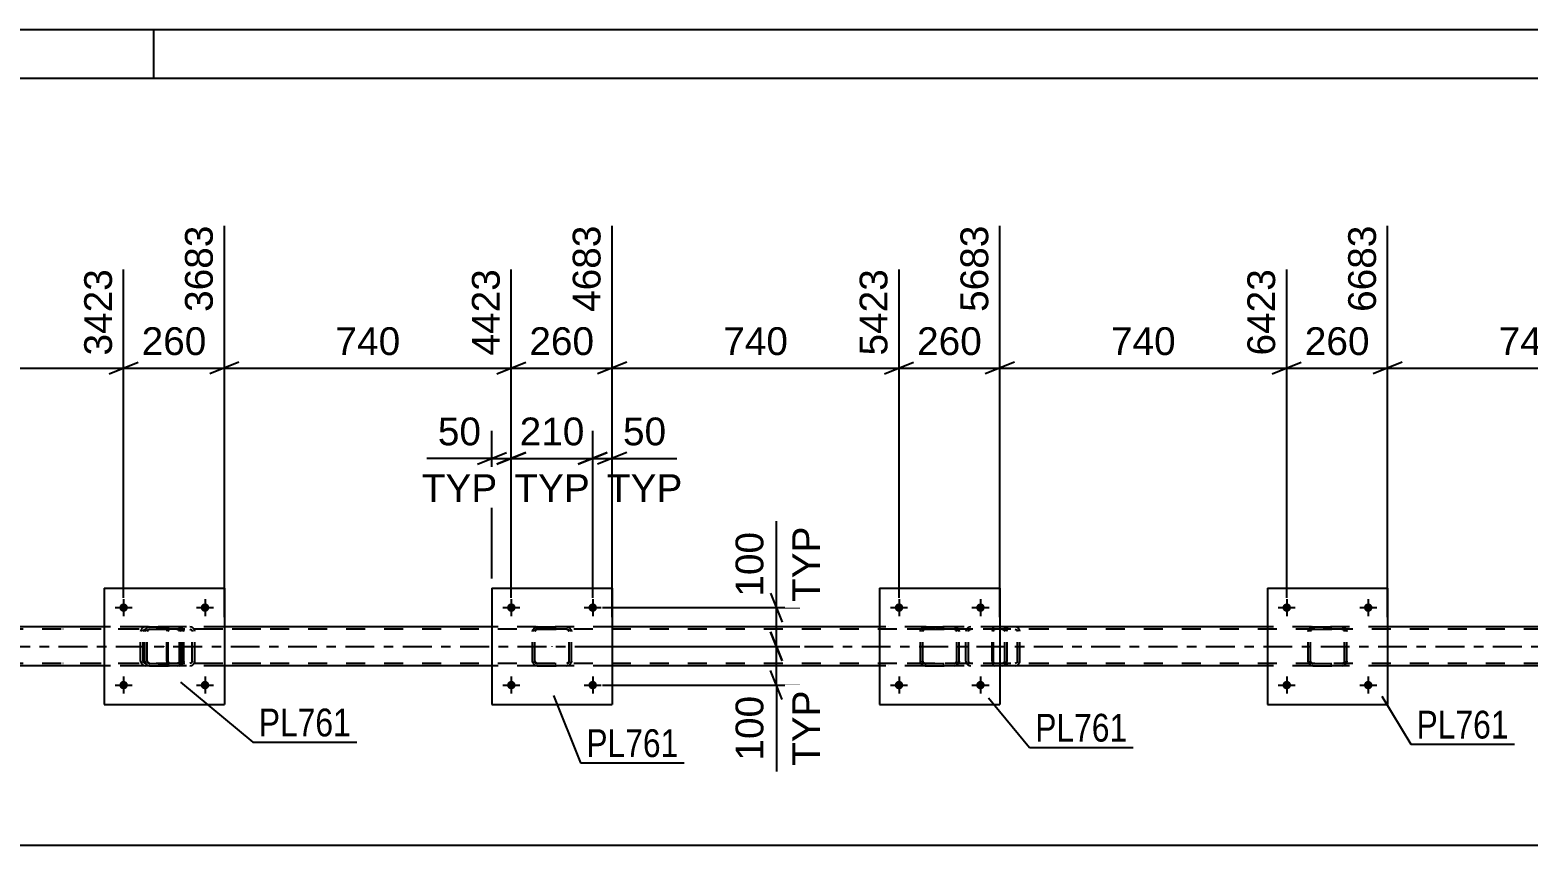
# Model space of a CAD drawing. Header units: millimetres. Extents: x -111 to 730, y -414 to 180.
# Drawn here: x 87.7 to 242.3, y 96 to 180.2 of the extents above; entities that cross this region are included whole.
import ezdxf

# ---------------------------------------------------------------- set-up
doc = ezdxf.new("R2010")
doc.units = ezdxf.units.MM
doc.linetypes.add('DXK_LINE_DOT2', pattern=[3.9198, 1.9599, -1.9599])
doc.linetypes.add('DXK_LINE_DOT3', pattern=[5.9187, 2.979, -0.9799, 0.9799, -0.9799])
doc.styles.add('Arial', font='ARIAL.TTF', dxfattribs={"height": 0.2})
doc.styles.add('Arial Narrow', font='ARIALN.TTF', dxfattribs={"height": 0.2})

# ---------------------------------------------------------------- blocks, each defined once
blk = doc.blocks.new('Unknown-717263172-1117')
at = {"color": 5, "linetype": 'Continuous'}
for p, q in [((730.5, 180.17), (-110.5, 180.17)), ((100.5, 175.17), (100.5, 180.17)), ((725.5, 175.17), (-105.5, 175.17))]:
    blk.add_line(p, q, dxfattribs=at)
blk = doc.blocks.new('Part-717263172-4918 - 4900')
at = {"color": 2, "linetype": 'Continuous'}
for p, q in [((175.38, 122.55), (175.38, 110.55)), ((175.38, 122.55), (187.78, 122.55)), ((187.78, 122.55), (187.78, 110.55)), ((175.38, 110.55), (187.78, 110.55))]:
    blk.add_line(p, q, dxfattribs=at)
blk = doc.blocks.new('Part-717263172-4970 - 4900')
at = {"color": 7, "linetype": 'DXK_LINE_DOT2'}
for p, q in [((101.87, 118.26), (101.85, 118.07)), ((101.85, 115.03), (101.85, 118.07)), ((101.93, 118.41), (101.87, 118.26)), ((102.02, 118.52), (101.93, 118.41)), ((101.99, 118.07), (102, 118.17)), ((101.99, 115.03), (101.99, 118.07)), ((102, 118.17), (102.03, 118.24)), ((102.12, 118.55), (102.02, 118.52)), ((102.03, 118.24), (102.07, 118.3)), ((102.07, 118.3), (102.12, 118.31)), ((111.53, 118.55), (102.12, 118.55)), ((111.53, 118.31), (102.12, 118.31)), ((103.4, 118.31), (103.4, 118.55)), ((104.41, 118.52), (104.21, 118.55)), ((104.21, 118.31), (104.31, 118.3)), ((104.31, 118.3), (104.39, 118.24)), ((104.39, 118.24), (104.45, 118.17)), ((104.45, 118.17), (104.46, 118.07)), ((104.46, 115.03), (104.46, 118.07)), ((104.72, 118.07), (104.68, 118.26)), ((104.72, 115.03), (104.72, 118.07)), ((101.85, 115.03), (101.87, 114.85)), ((101.87, 114.85), (101.93, 114.7)), ((101.93, 114.7), (102.02, 114.59)), ((102, 114.94), (101.99, 115.03)), ((102.03, 114.86), (102, 114.94)), ((102.02, 114.59), (102.12, 114.55)), ((102.07, 114.81), (102.03, 114.86)), ((102.12, 114.79), (102.07, 114.81)), ((111.53, 114.79), (102.12, 114.79)), ((111.53, 114.55), (102.12, 114.55)), ((103.4, 114.55), (103.4, 114.79)), ((104.31, 114.81), (104.21, 114.79)), ((104.21, 114.55), (104.41, 114.59)), ((104.39, 114.86), (104.31, 114.81)), ((104.45, 114.94), (104.39, 114.86)), ((104.46, 115.03), (104.45, 114.94)), ((104.68, 114.85), (104.72, 115.03))]:
    blk.add_line(p, q, dxfattribs=at)
for centre, start, end in [((104.23, 118.06), 23.8494, 68.8059), ((104.23, 115.05), 291.1941, 336.1506)]:
    blk.add_arc(centre, 0.492, start, end, dxfattribs=at)
blk = doc.blocks.new('Part-717263172-4906 - 4900')
at = {"color": 2, "linetype": 'Continuous'}
for p, q in [((95.38, 122.55), (95.38, 110.55)), ((95.38, 122.55), (107.78, 122.55)), ((107.78, 122.55), (107.78, 110.55)), ((95.38, 110.55), (107.78, 110.55))]:
    blk.add_line(p, q, dxfattribs=at)
blk = doc.blocks.new('Part-717263172-4907 - 4900')
at = {"color": 7, "linetype": 'DXK_LINE_DOT2'}
for p, q in [((99.58, 118.07), (99.61, 118.26)), ((99.61, 118.26), (99.58, 118.07)), ((99.58, 115.03), (99.58, 118.07)), ((99.82, 118.07), (99.84, 118.17)), ((99.84, 118.17), (99.82, 118.07)), ((99.82, 115.03), (99.82, 118.07)), ((99.84, 118.17), (99.89, 118.24)), ((99.89, 118.24), (99.84, 118.17)), ((99.87, 118.52), (100.06, 118.55)), ((100.06, 118.55), (99.87, 118.52)), ((99.89, 118.24), (99.97, 118.3)), ((99.97, 118.3), (99.89, 118.24)), ((99.97, 118.3), (100.06, 118.31)), ((100.06, 118.31), (99.97, 118.3)), ((100.06, 118.55), (103.1, 118.55)), ((100.06, 118.55), (100.06, 118.55)), ((100.06, 118.55), (103.1, 118.55)), ((100.06, 118.31), (103.1, 118.31)), ((100.06, 118.31), (100.06, 118.31)), ((103.1, 118.31), (100.06, 118.31)), ((103.1, 118.55), (103.1, 118.55)), ((103.1, 118.55), (103.28, 118.52)), ((103.28, 118.52), (103.1, 118.55)), ((103.1, 118.31), (103.1, 118.31)), ((103.1, 118.31), (103.19, 118.3)), ((103.19, 118.3), (103.1, 118.31)), ((103.19, 118.3), (103.27, 118.24)), ((103.27, 118.24), (103.19, 118.3)), ((103.27, 118.24), (103.32, 118.17)), ((103.32, 118.17), (103.27, 118.24)), ((103.32, 118.17), (103.34, 118.07)), ((103.34, 118.07), (103.32, 118.17)), ((103.34, 115.03), (103.34, 118.07)), ((103.54, 118.26), (103.58, 118.07)), ((103.58, 118.07), (103.54, 118.26)), ((103.58, 115.03), (103.58, 118.07)), ((99.61, 114.85), (99.58, 115.03)), ((99.58, 115.03), (99.61, 114.85)), ((99.84, 114.94), (99.82, 115.03)), ((99.82, 115.03), (99.84, 114.94)), ((99.89, 114.86), (99.84, 114.94)), ((99.84, 114.94), (99.89, 114.86)), ((100.06, 114.55), (99.87, 114.59)), ((99.87, 114.59), (100.06, 114.55)), ((99.97, 114.81), (99.89, 114.86)), ((99.89, 114.86), (99.97, 114.81)), ((100.06, 114.79), (99.97, 114.81)), ((99.97, 114.81), (100.06, 114.79)), ((100.06, 114.79), (103.1, 114.79)), ((100.06, 114.79), (100.06, 114.79)), ((100.06, 114.79), (103.1, 114.79)), ((100.06, 114.55), (103.1, 114.55)), ((100.06, 114.55), (100.06, 114.55)), ((100.06, 114.55), (103.1, 114.55)), ((103.19, 114.81), (103.1, 114.79)), ((103.1, 114.79), (103.19, 114.81)), ((103.1, 114.79), (103.1, 114.79)), ((103.28, 114.59), (103.1, 114.55)), ((103.1, 114.55), (103.28, 114.59)), ((103.1, 114.55), (103.1, 114.55)), ((103.27, 114.86), (103.19, 114.81)), ((103.19, 114.81), (103.27, 114.86)), ((103.32, 114.94), (103.27, 114.86)), ((103.27, 114.86), (103.32, 114.94)), ((103.34, 115.03), (103.32, 114.94)), ((103.32, 114.94), (103.34, 115.03)), ((103.58, 115.03), (103.54, 114.85)), ((103.54, 114.85), (103.58, 115.03))]:
    blk.add_line(p, q, dxfattribs=at)
at = {"color": 7, "linetype": 'DXK_LINE_DOT3'}
blk.add_line((101.58, 116.55), (101.58, 116.56), dxfattribs=at)
at = {"color": 7, "linetype": 'DXK_LINE_DOT2'}
for centre, start, end in [((100.06, 118.07), 112.5, 157.5), ((100.06, 118.07), 112.5, 157.5), ((103.1, 118.07), 22.5, 67.5), ((103.1, 118.07), 22.5, 67.5), ((100.06, 115.03), 202.5, 247.5), ((100.06, 115.03), 202.5, 247.5), ((103.1, 115.03), 292.5, 337.5), ((103.1, 115.03), 292.5, 337.5)]:
    blk.add_arc(centre, 0.48, start, end, dxfattribs=at)
blk = doc.blocks.new('Part-717263172-4912 - 4900')
at = {"color": 2, "linetype": 'Continuous'}
for p, q in [((135.38, 122.55), (135.38, 110.55)), ((135.38, 122.55), (147.78, 122.55)), ((147.78, 122.55), (147.78, 110.55)), ((135.38, 110.55), (147.78, 110.55))]:
    blk.add_line(p, q, dxfattribs=at)
blk = doc.blocks.new('Part-717263172-4913 - 4900')
at = {"color": 7, "linetype": 'DXK_LINE_DOT2'}
for p, q in [((139.58, 118.07), (139.61, 118.26)), ((139.61, 118.26), (139.58, 118.07)), ((139.58, 115.03), (139.58, 118.07)), ((139.82, 118.07), (139.84, 118.17)), ((139.84, 118.17), (139.82, 118.07)), ((139.82, 115.03), (139.82, 118.07)), ((139.84, 118.17), (139.89, 118.24)), ((139.89, 118.24), (139.84, 118.17)), ((139.87, 118.52), (140.06, 118.55)), ((140.06, 118.55), (139.87, 118.52)), ((139.89, 118.24), (139.97, 118.3)), ((139.97, 118.3), (139.89, 118.24)), ((139.97, 118.3), (140.06, 118.31)), ((140.06, 118.31), (139.97, 118.3)), ((140.06, 118.55), (143.1, 118.55)), ((140.06, 118.55), (140.06, 118.55)), ((140.06, 118.55), (143.1, 118.55)), ((140.06, 118.31), (143.1, 118.31)), ((140.06, 118.31), (140.06, 118.31)), ((143.1, 118.31), (140.06, 118.31)), ((143.1, 118.55), (143.1, 118.55)), ((143.1, 118.55), (143.28, 118.52)), ((143.28, 118.52), (143.1, 118.55)), ((143.1, 118.31), (143.1, 118.31)), ((143.1, 118.31), (143.19, 118.3)), ((143.19, 118.3), (143.1, 118.31)), ((143.19, 118.3), (143.27, 118.24)), ((143.27, 118.24), (143.19, 118.3)), ((143.27, 118.24), (143.32, 118.17)), ((143.32, 118.17), (143.27, 118.24)), ((143.32, 118.17), (143.34, 118.07)), ((143.34, 118.07), (143.32, 118.17)), ((143.34, 115.03), (143.34, 118.07)), ((143.54, 118.26), (143.58, 118.07)), ((143.58, 118.07), (143.54, 118.26)), ((143.58, 115.03), (143.58, 118.07)), ((139.61, 114.85), (139.58, 115.03)), ((139.58, 115.03), (139.61, 114.85)), ((139.84, 114.94), (139.82, 115.03)), ((139.82, 115.03), (139.84, 114.94)), ((139.89, 114.86), (139.84, 114.94)), ((139.84, 114.94), (139.89, 114.86)), ((140.06, 114.55), (139.87, 114.59)), ((139.87, 114.59), (140.06, 114.55)), ((139.97, 114.81), (139.89, 114.86)), ((139.89, 114.86), (139.97, 114.81)), ((140.06, 114.79), (139.97, 114.81)), ((139.97, 114.81), (140.06, 114.79)), ((140.06, 114.79), (143.1, 114.79)), ((140.06, 114.79), (140.06, 114.79)), ((140.06, 114.79), (143.1, 114.79)), ((140.06, 114.55), (143.1, 114.55)), ((140.06, 114.55), (140.06, 114.55)), ((140.06, 114.55), (143.1, 114.55)), ((143.19, 114.81), (143.1, 114.79)), ((143.1, 114.79), (143.19, 114.81)), ((143.1, 114.79), (143.1, 114.79)), ((143.28, 114.59), (143.1, 114.55)), ((143.1, 114.55), (143.28, 114.59)), ((143.1, 114.55), (143.1, 114.55)), ((143.27, 114.86), (143.19, 114.81)), ((143.19, 114.81), (143.27, 114.86)), ((143.32, 114.94), (143.27, 114.86)), ((143.27, 114.86), (143.32, 114.94)), ((143.34, 115.03), (143.32, 114.94)), ((143.32, 114.94), (143.34, 115.03)), ((143.58, 115.03), (143.54, 114.85)), ((143.54, 114.85), (143.58, 115.03))]:
    blk.add_line(p, q, dxfattribs=at)
at = {"color": 7, "linetype": 'DXK_LINE_DOT3'}
blk.add_line((141.58, 116.55), (141.58, 116.56), dxfattribs=at)
at = {"color": 7, "linetype": 'DXK_LINE_DOT2'}
for centre, start, end in [((140.06, 118.07), 112.5, 157.5), ((140.06, 118.07), 112.5, 157.5), ((143.1, 118.07), 22.5, 67.5), ((143.1, 118.07), 22.5, 67.5), ((140.06, 115.03), 202.5, 247.5), ((140.06, 115.03), 202.5, 247.5), ((143.1, 115.03), 292.5, 337.5), ((143.1, 115.03), 292.5, 337.5)]:
    blk.add_arc(centre, 0.48, start, end, dxfattribs=at)
blk = doc.blocks.new('Part-717263172-4919 - 4900')
at = {"color": 7, "linetype": 'DXK_LINE_DOT2'}
for p, q in [((179.58, 118.07), (179.61, 118.26)), ((179.61, 118.26), (179.58, 118.07)), ((179.58, 115.03), (179.58, 118.07)), ((179.82, 118.07), (179.84, 118.17)), ((179.84, 118.17), (179.82, 118.07)), ((179.82, 115.03), (179.82, 118.07)), ((179.84, 118.17), (179.89, 118.24)), ((179.89, 118.24), (179.84, 118.17)), ((179.87, 118.52), (180.06, 118.55)), ((180.06, 118.55), (179.87, 118.52)), ((179.89, 118.24), (179.97, 118.3)), ((179.97, 118.3), (179.89, 118.24)), ((179.97, 118.3), (180.06, 118.31)), ((180.06, 118.31), (179.97, 118.3)), ((180.06, 118.55), (183.1, 118.55)), ((180.06, 118.55), (180.06, 118.55)), ((180.06, 118.55), (183.1, 118.55)), ((180.06, 118.31), (183.1, 118.31)), ((180.06, 118.31), (180.06, 118.31)), ((183.1, 118.31), (180.06, 118.31)), ((183.1, 118.55), (183.1, 118.55)), ((183.1, 118.55), (183.28, 118.52)), ((183.28, 118.52), (183.1, 118.55)), ((183.1, 118.31), (183.1, 118.31)), ((183.1, 118.31), (183.19, 118.3)), ((183.19, 118.3), (183.1, 118.31)), ((183.19, 118.3), (183.27, 118.24)), ((183.27, 118.24), (183.19, 118.3)), ((183.27, 118.24), (183.32, 118.17)), ((183.32, 118.17), (183.27, 118.24)), ((183.32, 118.17), (183.34, 118.07)), ((183.34, 118.07), (183.32, 118.17)), ((183.34, 115.03), (183.34, 118.07)), ((183.54, 118.26), (183.58, 118.07)), ((183.58, 118.07), (183.54, 118.26)), ((183.58, 115.03), (183.58, 118.07)), ((179.61, 114.85), (179.58, 115.03)), ((179.58, 115.03), (179.61, 114.85)), ((179.84, 114.94), (179.82, 115.03)), ((179.82, 115.03), (179.84, 114.94)), ((179.89, 114.86), (179.84, 114.94)), ((179.84, 114.94), (179.89, 114.86)), ((180.06, 114.55), (179.87, 114.59)), ((179.87, 114.59), (180.06, 114.55)), ((179.97, 114.81), (179.89, 114.86)), ((179.89, 114.86), (179.97, 114.81)), ((180.06, 114.79), (179.97, 114.81)), ((179.97, 114.81), (180.06, 114.79)), ((180.06, 114.79), (183.1, 114.79)), ((180.06, 114.79), (180.06, 114.79)), ((180.06, 114.79), (183.1, 114.79)), ((180.06, 114.55), (183.1, 114.55)), ((180.06, 114.55), (180.06, 114.55)), ((180.06, 114.55), (183.1, 114.55)), ((183.19, 114.81), (183.1, 114.79)), ((183.1, 114.79), (183.19, 114.81)), ((183.1, 114.79), (183.1, 114.79)), ((183.28, 114.59), (183.1, 114.55)), ((183.1, 114.55), (183.28, 114.59)), ((183.1, 114.55), (183.1, 114.55)), ((183.27, 114.86), (183.19, 114.81)), ((183.19, 114.81), (183.27, 114.86)), ((183.32, 114.94), (183.27, 114.86)), ((183.27, 114.86), (183.32, 114.94)), ((183.34, 115.03), (183.32, 114.94)), ((183.32, 114.94), (183.34, 115.03)), ((183.58, 115.03), (183.54, 114.85)), ((183.54, 114.85), (183.58, 115.03))]:
    blk.add_line(p, q, dxfattribs=at)
at = {"color": 7, "linetype": 'DXK_LINE_DOT3'}
blk.add_line((181.58, 116.55), (181.58, 116.56), dxfattribs=at)
at = {"color": 7, "linetype": 'DXK_LINE_DOT2'}
for centre, start, end in [((180.06, 118.07), 112.5, 157.5), ((180.06, 118.07), 112.5, 157.5), ((183.1, 118.07), 22.5, 67.5), ((183.1, 118.07), 22.5, 67.5), ((180.06, 115.03), 202.5, 247.5), ((180.06, 115.03), 202.5, 247.5), ((183.1, 115.03), 292.5, 337.5), ((183.1, 115.03), 292.5, 337.5)]:
    blk.add_arc(centre, 0.48, start, end, dxfattribs=at)
blk = doc.blocks.new('Bolt-717263172-4926 - 4900')
at = {"linetype": 'Continuous'}
for points in [[(217.82, 112.55, -1), (216.94, 112.55, -1)], [(226.22, 112.55, -1), (225.34, 112.55, -1)]]:
    blk.add_hatch(color=1, dxfattribs=at).paths.add_polyline_path(points)
at = {"color": 1, "linetype": 'Continuous'}
for p, q in [((217.38, 113.43), (217.38, 111.67)), ((225.78, 113.43), (225.78, 111.67)), ((216.5, 112.55), (218.26, 112.55)), ((224.9, 112.55), (226.66, 112.55))]:
    blk.add_line(p, q, dxfattribs=at)
blk = doc.blocks.new('Bolt-717263172-4997 - 4900')
at = {"linetype": 'Continuous'}
for points in [[(97.82, 120.55, -1), (96.94, 120.55, -1)], [(106.22, 120.55, -1), (105.34, 120.55, -1)]]:
    blk.add_hatch(color=1, dxfattribs=at).paths.add_polyline_path(points)
at = {"color": 1, "linetype": 'Continuous'}
for p, q in [((96.5, 120.55), (98.26, 120.55)), ((97.38, 121.43), (97.38, 119.67)), ((104.9, 120.55), (106.66, 120.55)), ((105.78, 121.43), (105.78, 119.67))]:
    blk.add_line(p, q, dxfattribs=at)
blk = doc.blocks.new('Bolt-717263172-4943 - 4900')
at = {"linetype": 'Continuous'}
for points in [[(217.82, 120.55, -1), (216.94, 120.55, -1)], [(226.22, 120.55, -1), (225.34, 120.55, -1)]]:
    blk.add_hatch(color=1, dxfattribs=at).paths.add_polyline_path(points)
at = {"color": 1, "linetype": 'Continuous'}
for p, q in [((216.5, 120.55), (218.26, 120.55)), ((217.38, 121.43), (217.38, 119.67)), ((224.9, 120.55), (226.66, 120.55)), ((225.78, 121.43), (225.78, 119.67))]:
    blk.add_line(p, q, dxfattribs=at)
blk = doc.blocks.new('Bolt-717263172-4944 - 4900')
at = {"linetype": 'Continuous'}
for points in [[(97.82, 112.55, -1), (96.94, 112.55, -1)], [(106.22, 112.55, -1), (105.34, 112.55, -1)]]:
    blk.add_hatch(color=1, dxfattribs=at).paths.add_polyline_path(points)
at = {"color": 1, "linetype": 'Continuous'}
for p, q in [((97.38, 113.43), (97.38, 111.67)), ((105.78, 113.43), (105.78, 111.67)), ((96.5, 112.55), (98.26, 112.55)), ((104.9, 112.55), (106.66, 112.55))]:
    blk.add_line(p, q, dxfattribs=at)
blk = doc.blocks.new('Bolt-717263172-4945 - 4900')
at = {"linetype": 'Continuous'}
for points in [[(137.82, 120.55, -1), (136.94, 120.55, -1)], [(146.22, 120.55, -1), (145.34, 120.55, -1)]]:
    blk.add_hatch(color=1, dxfattribs=at).paths.add_polyline_path(points)
at = {"color": 1, "linetype": 'Continuous'}
for p, q in [((136.5, 120.55), (138.26, 120.55)), ((137.38, 121.43), (137.38, 119.67)), ((144.9, 120.55), (146.66, 120.55)), ((145.78, 121.43), (145.78, 119.67))]:
    blk.add_line(p, q, dxfattribs=at)
blk = doc.blocks.new('Bolt-717263172-4946 - 4900')
at = {"linetype": 'Continuous'}
for points in [[(137.82, 112.55, -1), (136.94, 112.55, -1)], [(146.22, 112.55, -1), (145.34, 112.55, -1)]]:
    blk.add_hatch(color=1, dxfattribs=at).paths.add_polyline_path(points)
at = {"color": 1, "linetype": 'Continuous'}
for p, q in [((137.38, 113.43), (137.38, 111.67)), ((145.78, 113.43), (145.78, 111.67)), ((136.5, 112.55), (138.26, 112.55)), ((144.9, 112.55), (146.66, 112.55))]:
    blk.add_line(p, q, dxfattribs=at)
blk = doc.blocks.new('Bolt-717263172-4947 - 4900')
at = {"linetype": 'Continuous'}
for points in [[(177.82, 120.55, -1), (176.94, 120.55, -1)], [(186.22, 120.55, -1), (185.34, 120.55, -1)]]:
    blk.add_hatch(color=1, dxfattribs=at).paths.add_polyline_path(points)
at = {"color": 1, "linetype": 'Continuous'}
for p, q in [((176.5, 120.55), (178.26, 120.55)), ((177.38, 121.43), (177.38, 119.67)), ((184.9, 120.55), (186.66, 120.55)), ((185.78, 121.43), (185.78, 119.67))]:
    blk.add_line(p, q, dxfattribs=at)
blk = doc.blocks.new('Bolt-717263172-4948 - 4900')
at = {"linetype": 'Continuous'}
for points in [[(177.82, 112.55, -1), (176.94, 112.55, -1)], [(186.22, 112.55, -1), (185.34, 112.55, -1)]]:
    blk.add_hatch(color=1, dxfattribs=at).paths.add_polyline_path(points)
at = {"color": 1, "linetype": 'Continuous'}
for p, q in [((177.38, 113.43), (177.38, 111.67)), ((185.78, 113.43), (185.78, 111.67)), ((176.5, 112.55), (178.26, 112.55)), ((184.9, 112.55), (186.66, 112.55))]:
    blk.add_line(p, q, dxfattribs=at)
blk = doc.blocks.new('Part-717263172-4954 - 4900')
at = {"color": 7, "linetype": 'DXK_LINE_DOT2'}
for p, q in [((635.78, 118.31), (-39.54, 118.31)), ((107.78, 118.55), (95.38, 118.55)), ((147.78, 118.55), (135.38, 118.55)), ((187.78, 118.55), (175.38, 118.55)), ((227.78, 118.55), (215.38, 118.55)), ((635.78, 114.79), (-39.54, 114.79)), ((107.78, 114.55), (95.38, 114.55)), ((147.78, 114.55), (135.38, 114.55)), ((187.78, 114.55), (175.38, 114.55)), ((227.78, 114.55), (215.38, 114.55))]:
    blk.add_line(p, q, dxfattribs=at)
at = {"color": 2, "linetype": 'Continuous'}
for p, q in [((95.38, 118.55), (67.78, 118.55)), ((135.38, 118.55), (107.78, 118.55)), ((175.38, 118.55), (147.78, 118.55)), ((215.38, 118.55), (187.78, 118.55)), ((255.38, 118.55), (227.78, 118.55)), ((95.38, 114.55), (67.78, 114.55)), ((135.38, 114.55), (107.78, 114.55)), ((175.38, 114.55), (147.78, 114.55)), ((215.38, 114.55), (187.78, 114.55)), ((255.38, 114.55), (227.78, 114.55))]:
    blk.add_line(p, q, dxfattribs=at)
at = {"color": 7, "linetype": 'DXK_LINE_DOT3'}
blk.add_line((-39.54, 116.55), (635.78, 116.55), dxfattribs=at)
blk = doc.blocks.new('Part-717263172-5025 - 4900')
at = {"color": 7, "linetype": 'DXK_LINE_DOT2'}
for p, q in [((219.58, 118.07), (219.61, 118.26)), ((219.61, 118.26), (219.58, 118.07)), ((219.58, 115.03), (219.58, 118.07)), ((219.82, 118.07), (219.84, 118.17)), ((219.84, 118.17), (219.82, 118.07)), ((219.82, 115.03), (219.82, 118.07)), ((219.84, 118.17), (219.89, 118.24)), ((219.89, 118.24), (219.84, 118.17)), ((219.87, 118.52), (220.06, 118.55)), ((220.06, 118.55), (219.87, 118.52)), ((219.89, 118.24), (219.97, 118.3)), ((219.97, 118.3), (219.89, 118.24)), ((219.97, 118.3), (220.06, 118.31)), ((220.06, 118.31), (219.97, 118.3)), ((220.06, 118.55), (223.1, 118.55)), ((220.06, 118.55), (220.06, 118.55)), ((220.06, 118.55), (223.1, 118.55)), ((220.06, 118.31), (223.1, 118.31)), ((220.06, 118.31), (220.06, 118.31)), ((223.1, 118.31), (220.06, 118.31)), ((223.1, 118.55), (223.1, 118.55)), ((223.1, 118.55), (223.28, 118.52)), ((223.28, 118.52), (223.1, 118.55)), ((223.1, 118.31), (223.1, 118.31)), ((223.1, 118.31), (223.19, 118.3)), ((223.19, 118.3), (223.1, 118.31)), ((223.19, 118.3), (223.27, 118.24)), ((223.27, 118.24), (223.19, 118.3)), ((223.27, 118.24), (223.32, 118.17)), ((223.32, 118.17), (223.27, 118.24)), ((223.32, 118.17), (223.34, 118.07)), ((223.34, 118.07), (223.32, 118.17)), ((223.34, 115.03), (223.34, 118.07)), ((223.54, 118.26), (223.58, 118.07)), ((223.58, 118.07), (223.54, 118.26)), ((223.58, 115.03), (223.58, 118.07)), ((219.61, 114.85), (219.58, 115.03)), ((219.58, 115.03), (219.61, 114.85)), ((219.84, 114.94), (219.82, 115.03)), ((219.82, 115.03), (219.84, 114.94)), ((219.89, 114.86), (219.84, 114.94)), ((219.84, 114.94), (219.89, 114.86)), ((220.06, 114.55), (219.87, 114.59)), ((219.87, 114.59), (220.06, 114.55)), ((219.97, 114.81), (219.89, 114.86)), ((219.89, 114.86), (219.97, 114.81)), ((220.06, 114.79), (219.97, 114.81)), ((219.97, 114.81), (220.06, 114.79)), ((220.06, 114.79), (223.1, 114.79)), ((220.06, 114.79), (220.06, 114.79)), ((220.06, 114.79), (223.1, 114.79)), ((220.06, 114.55), (223.1, 114.55)), ((220.06, 114.55), (220.06, 114.55)), ((220.06, 114.55), (223.1, 114.55)), ((223.19, 114.81), (223.1, 114.79)), ((223.1, 114.79), (223.19, 114.81)), ((223.1, 114.79), (223.1, 114.79)), ((223.28, 114.59), (223.1, 114.55)), ((223.1, 114.55), (223.28, 114.59)), ((223.1, 114.55), (223.1, 114.55)), ((223.27, 114.86), (223.19, 114.81)), ((223.19, 114.81), (223.27, 114.86)), ((223.32, 114.94), (223.27, 114.86)), ((223.27, 114.86), (223.32, 114.94)), ((223.34, 115.03), (223.32, 114.94)), ((223.32, 114.94), (223.34, 115.03)), ((223.58, 115.03), (223.54, 114.85)), ((223.54, 114.85), (223.58, 115.03))]:
    blk.add_line(p, q, dxfattribs=at)
at = {"color": 7, "linetype": 'DXK_LINE_DOT3'}
blk.add_line((221.58, 116.55), (221.58, 116.56), dxfattribs=at)
at = {"color": 7, "linetype": 'DXK_LINE_DOT2'}
for centre, start, end in [((220.06, 118.07), 112.5, 157.5), ((220.06, 118.07), 112.5, 157.5), ((223.1, 118.07), 22.5, 67.5), ((223.1, 118.07), 22.5, 67.5), ((220.06, 115.03), 202.5, 247.5), ((220.06, 115.03), 202.5, 247.5), ((223.1, 115.03), 292.5, 337.5), ((223.1, 115.03), 292.5, 337.5)]:
    blk.add_arc(centre, 0.48, start, end, dxfattribs=at)
blk = doc.blocks.new('Part-717263172-5030 - 4900')
at = {"color": 2, "linetype": 'Continuous'}
for p, q in [((215.38, 122.55), (215.38, 110.55)), ((215.38, 122.55), (227.78, 122.55)), ((227.78, 122.55), (227.78, 110.55)), ((215.38, 110.55), (227.78, 110.55))]:
    blk.add_line(p, q, dxfattribs=at)
blk = doc.blocks.new('Part-717263172-5103 - 4900')
at = {"color": 7, "linetype": 'DXK_LINE_DOT2'}
for p, q in [((188.02, 118.55), (176.25, 118.55)), ((188.02, 118.31), (176.25, 118.31)), ((184.31, 118.26), (184.28, 118.07)), ((184.28, 115.03), (184.28, 118.07)), ((184.53, 118.07), (184.55, 118.17)), ((184.53, 115.03), (184.53, 118.07)), ((184.55, 118.17), (184.61, 118.24)), ((184.79, 118.55), (184.59, 118.52)), ((184.61, 118.24), (184.69, 118.3)), ((184.69, 118.3), (184.79, 118.31)), ((188.22, 118.52), (188.02, 118.55)), ((188.02, 118.31), (188.12, 118.3)), ((188.12, 118.3), (188.2, 118.24)), ((188.2, 118.24), (188.26, 118.17)), ((188.26, 118.17), (188.28, 118.07)), ((188.28, 115.03), (188.28, 118.07)), ((188.5, 118.24), (188.49, 118.26)), ((188.53, 118.07), (188.5, 118.24)), ((188.53, 115.03), (188.53, 118.07)), ((188.02, 114.79), (176.25, 114.79)), ((188.02, 114.55), (176.25, 114.55)), ((184.28, 115.03), (184.31, 114.85)), ((184.55, 114.94), (184.53, 115.03)), ((184.61, 114.86), (184.55, 114.94)), ((184.59, 114.59), (184.79, 114.55)), ((184.69, 114.81), (184.61, 114.86)), ((184.79, 114.79), (184.69, 114.81)), ((188.12, 114.81), (188.02, 114.79)), ((188.02, 114.55), (188.22, 114.59)), ((188.2, 114.86), (188.12, 114.81)), ((188.26, 114.94), (188.2, 114.86)), ((188.28, 115.03), (188.26, 114.94)), ((188.49, 114.85), (188.51, 114.94)), ((188.51, 114.94), (188.53, 115.03))]:
    blk.add_line(p, q, dxfattribs=at)
for centre, start, end in [((184.77, 118.05), 110.7583, 155.68), ((188.04, 118.05), 24.32, 69.2417), ((184.77, 115.06), 204.32, 249.2417), ((188.04, 115.06), 290.7583, 335.68)]:
    blk.add_arc(centre, 0.496, start, end, dxfattribs=at)
blk = doc.blocks.new('Part-717263172-5114 - 4900')
at = {"color": 7, "linetype": 'DXK_LINE_DOT2'}
for p, q in [((187.01, 118.26), (186.98, 118.07)), ((186.98, 115.03), (186.98, 118.07)), ((187.06, 118.41), (187.01, 118.26)), ((187.15, 118.52), (187.06, 118.41)), ((187.12, 118.07), (187.13, 118.17)), ((187.12, 115.03), (187.12, 118.07)), ((187.13, 118.17), (187.16, 118.24)), ((187.26, 118.55), (187.15, 118.52)), ((187.16, 118.24), (187.2, 118.3)), ((187.2, 118.3), (187.26, 118.31)), ((196.66, 118.55), (187.26, 118.55)), ((196.66, 118.31), (187.26, 118.31)), ((188.53, 118.55), (188.53, 118.31)), ((189.54, 118.52), (189.35, 118.55)), ((189.35, 118.31), (189.44, 118.3)), ((189.44, 118.3), (189.52, 118.24)), ((189.52, 118.24), (189.58, 118.17)), ((189.58, 118.17), (189.6, 118.07)), ((189.6, 115.03), (189.6, 118.07)), ((189.81, 118.24), (189.81, 118.26)), ((189.85, 118.07), (189.81, 118.24)), ((189.85, 115.03), (189.85, 118.07)), ((186.98, 115.03), (187.01, 114.85)), ((187.01, 114.85), (187.06, 114.7)), ((187.06, 114.7), (187.15, 114.59)), ((187.13, 114.94), (187.12, 115.03)), ((187.16, 114.86), (187.13, 114.94)), ((187.15, 114.59), (187.26, 114.55)), ((187.2, 114.81), (187.16, 114.86)), ((187.26, 114.79), (187.2, 114.81)), ((196.66, 114.79), (187.26, 114.79)), ((196.66, 114.55), (187.26, 114.55)), ((188.53, 114.55), (188.53, 114.79)), ((189.44, 114.81), (189.35, 114.79)), ((189.35, 114.55), (189.54, 114.59)), ((189.52, 114.86), (189.44, 114.81)), ((189.58, 114.94), (189.52, 114.86)), ((189.6, 115.03), (189.58, 114.94)), ((189.81, 114.85), (189.83, 114.94)), ((189.83, 114.94), (189.85, 115.03))]:
    blk.add_line(p, q, dxfattribs=at)
for centre, start, end in [((189.36, 118.06), 23.8494, 68.8059), ((189.36, 115.05), 291.1941, 336.1506)]:
    blk.add_arc(centre, 0.492, start, end, dxfattribs=at)
blk = doc.blocks.new('Part-717263172-5116 - 4900')
at = {"color": 7, "linetype": 'DXK_LINE_DOT2'}
for p, q in [((102.89, 118.55), (91.11, 118.55)), ((102.89, 118.31), (91.11, 118.31)), ((99.18, 118.26), (99.14, 118.07)), ((99.14, 115.03), (99.14, 118.07)), ((99.4, 118.07), (99.42, 118.17)), ((99.4, 115.03), (99.4, 118.07)), ((99.42, 118.17), (99.47, 118.24)), ((99.65, 118.55), (99.46, 118.52)), ((99.47, 118.24), (99.55, 118.3)), ((99.55, 118.3), (99.65, 118.31)), ((103.08, 118.52), (102.89, 118.55)), ((102.89, 118.31), (102.98, 118.3)), ((102.98, 118.3), (103.07, 118.24)), ((103.07, 118.24), (103.12, 118.17)), ((103.12, 118.17), (103.14, 118.07)), ((103.14, 115.03), (103.14, 118.07)), ((103.4, 118.07), (103.36, 118.26)), ((103.4, 115.03), (103.4, 118.07)), ((102.89, 114.79), (91.11, 114.79)), ((102.89, 114.55), (91.11, 114.55)), ((99.14, 115.03), (99.18, 114.85)), ((99.42, 114.94), (99.4, 115.03)), ((99.47, 114.86), (99.42, 114.94)), ((99.46, 114.59), (99.65, 114.55)), ((99.55, 114.81), (99.47, 114.86)), ((99.65, 114.79), (99.55, 114.81)), ((102.98, 114.81), (102.89, 114.79)), ((102.89, 114.55), (103.08, 114.59)), ((103.07, 114.86), (102.98, 114.81)), ((103.12, 114.94), (103.07, 114.86)), ((103.14, 115.03), (103.12, 114.94)), ((103.36, 114.85), (103.4, 115.03))]:
    blk.add_line(p, q, dxfattribs=at)
for centre, start, end in [((99.63, 118.05), 110.7583, 155.68), ((102.91, 118.05), 24.32, 69.2417), ((99.63, 115.06), 204.32, 249.2417), ((102.91, 115.06), 290.7583, 335.68)]:
    blk.add_arc(centre, 0.496, start, end, dxfattribs=at)
blk = doc.blocks.new('StraightDimension-717263172-5993 - 4900')
at = {"color": 7, "linetype": 'Continuous'}
for p, q in [((135.38, 123.55), (135.38, 138.8)), ((137.38, 121.55), (137.38, 138.8)), ((133.88, 135.35), (136.88, 136.55)), ((138.88, 136.55), (135.88, 135.35)), ((135.38, 135.95), (137.38, 135.95))]:
    blk.add_line(p, q, dxfattribs=at)
at = {"color": 0}
blk.add_wipeout([(134.85, 136.7), (134.85, 140.9), (129.2, 140.9), (129.2, 136.7)], dxfattribs=at)
at = {"color": 0, "linetype": 'Continuous'}
blk.add_wipeout([(136.52, 130.85), (136.52, 135.05), (127.54, 135.05), (127.54, 130.85)], dxfattribs=at)
at = {"color": 7, "linetype": 'Continuous'}
blk.add_line((135.38, 135.95), (128.68, 135.95), dxfattribs=at)
blk.add_line((135.38, 135.95), (128.68, 135.95), dxfattribs=at)
at = {"color": 3, "style": 'Arial'}
blk.add_text('50', height=2.865, dxfattribs=at).set_placement((129.8, 137.3))
at = {"color": 3, "linetype": 'Continuous', "style": 'Arial'}
blk.add_text('TYP', height=2.865, dxfattribs=at).set_placement((128.14, 131.45))
blk = doc.blocks.new('StraightDimension-717263172-13461 - 4900')
at = {"color": 7, "linetype": 'Continuous'}
for p, q in [((187.78, 119.55), (187.78, 159.96)), ((177.38, 121.55), (177.38, 155.46)), ((175.88, 144.67), (178.88, 145.87)), ((189.28, 145.87), (186.28, 144.67)), ((177.38, 145.27), (187.78, 145.27))]:
    blk.add_line(p, q, dxfattribs=at)
at = {"color": 0}
blk.add_wipeout([(186.51, 146.02), (186.51, 150.22), (178.64, 150.22), (178.64, 146.02)], dxfattribs=at)
at = {"color": 3, "style": 'Arial'}
blk.add_text('260', height=2.865, dxfattribs=at).set_placement((179.24, 146.62))
at = {"color": 0, "linetype": 'Continuous'}
blk.add_wipeout([(187.18, 160.56), (182.98, 160.56), (182.98, 150.47), (187.18, 150.47)], dxfattribs=at)
at = {"color": 3, "linetype": 'Continuous', "style": 'Arial'}
blk.add_text('5683', height=2.865, rotation=90.0002, dxfattribs=at).set_placement((186.58, 151.07))
blk = doc.blocks.new('StraightDimension-717263172-13459 - 4900')
at = {"color": 7, "linetype": 'Continuous'}
for p, q in [((227.78, 119.55), (227.78, 159.96)), ((217.38, 121.55), (217.38, 155.46)), ((215.88, 144.67), (218.88, 145.87)), ((229.28, 145.87), (226.28, 144.67)), ((217.38, 145.27), (227.78, 145.27))]:
    blk.add_line(p, q, dxfattribs=at)
at = {"color": 0}
blk.add_wipeout([(226.51, 146.02), (226.51, 150.22), (218.64, 150.22), (218.64, 146.02)], dxfattribs=at)
at = {"color": 3, "style": 'Arial'}
blk.add_text('260', height=2.865, dxfattribs=at).set_placement((219.24, 146.62))
at = {"color": 0, "linetype": 'Continuous'}
blk.add_wipeout([(227.18, 160.56), (222.98, 160.56), (222.98, 150.47), (227.18, 150.47)], dxfattribs=at)
at = {"color": 3, "linetype": 'Continuous', "style": 'Arial'}
blk.add_text('6683', height=2.865, rotation=90.0002, dxfattribs=at).set_placement((226.58, 151.07))
blk = doc.blocks.new('StraightDimension-717263172-5964 - 4900')
at = {"color": 7, "linetype": 'Continuous'}
for p, q in [((137.38, 121.55), (137.38, 138.8)), ((145.78, 121.55), (145.78, 138.8)), ((135.88, 135.35), (138.88, 136.55)), ((147.28, 136.55), (144.28, 135.35)), ((137.38, 135.95), (145.78, 135.95))]:
    blk.add_line(p, q, dxfattribs=at)
at = {"color": 0}
blk.add_wipeout([(145.51, 136.7), (145.51, 140.9), (137.64, 140.9), (137.64, 136.7)], dxfattribs=at)
at = {"color": 0, "linetype": 'Continuous'}
blk.add_wipeout([(146.06, 130.85), (146.06, 135.05), (137.09, 135.05), (137.09, 130.85)], dxfattribs=at)
at = {"color": 3, "style": 'Arial'}
blk.add_text('210', height=2.865, dxfattribs=at).set_placement((138.24, 137.3))
at = {"color": 3, "linetype": 'Continuous', "style": 'Arial'}
blk.add_text('TYP', height=2.865, dxfattribs=at).set_placement((137.69, 131.45))
blk = doc.blocks.new('StraightDimension-717263172-5980 - 4900')
at = {"color": 7, "linetype": 'Continuous'}
for p, q in [((145.78, 121.55), (145.78, 138.8)), ((147.78, 123.55), (147.78, 138.8)), ((144.28, 135.35), (147.28, 136.55)), ((149.28, 136.55), (146.28, 135.35)), ((145.78, 135.95), (147.78, 135.95))]:
    blk.add_line(p, q, dxfattribs=at)
at = {"color": 0}
blk.add_wipeout([(153.95, 136.7), (153.95, 140.9), (148.3, 140.9), (148.3, 136.7)], dxfattribs=at)
at = {"color": 0, "linetype": 'Continuous'}
blk.add_wipeout([(155.61, 130.85), (155.61, 135.05), (146.64, 135.05), (146.64, 130.85)], dxfattribs=at)
at = {"color": 7, "linetype": 'Continuous'}
blk.add_line((147.78, 135.95), (154.47, 135.95), dxfattribs=at)
blk.add_line((147.78, 135.95), (154.47, 135.95), dxfattribs=at)
at = {"color": 3, "style": 'Arial'}
blk.add_text('50', height=2.865, dxfattribs=at).set_placement((148.9, 137.3))
at = {"color": 3, "linetype": 'Continuous', "style": 'Arial'}
blk.add_text('TYP', height=2.865, dxfattribs=at).set_placement((147.24, 131.45))
blk = doc.blocks.new('StraightDimension-717263172-6028 - 4900')
at = {"color": 7, "linetype": 'Continuous'}
blk.add_line((-39.54, 96.04), (669.63, 96.04), dxfattribs=at)
blk = doc.blocks.new('StraightDimension-717263172-13458 - 4900')
at = {"color": 7, "linetype": 'Continuous'}
for p, q in [((227.78, 119.55), (227.78, 159.96)), ((257.38, 121.55), (257.38, 155.46)), ((229.28, 145.87), (226.28, 144.67)), ((255.88, 144.67), (258.88, 145.87)), ((227.78, 145.27), (257.38, 145.27))]:
    blk.add_line(p, q, dxfattribs=at)
at = {"color": 0, "linetype": 'Continuous'}
blk.add_wipeout([(256.78, 156.06), (252.58, 156.06), (252.58, 145.97), (256.78, 145.97)], dxfattribs=at)
at = {"color": 0}
blk.add_wipeout([(246.51, 146.02), (246.51, 150.22), (238.64, 150.22), (238.64, 146.02)], dxfattribs=at)
at = {"color": 3, "linetype": 'Continuous', "style": 'Arial'}
blk.add_text('7423', height=2.865, rotation=90.0002, dxfattribs=at).set_placement((256.18, 146.57))
at = {"color": 3, "style": 'Arial'}
blk.add_text('740', height=2.865, dxfattribs=at).set_placement((239.24, 146.62))
blk = doc.blocks.new('StraightDimension-717263172-13460 - 4900')
at = {"color": 7, "linetype": 'Continuous'}
for p, q in [((187.78, 119.55), (187.78, 159.96)), ((217.38, 121.55), (217.38, 155.46)), ((189.28, 145.87), (186.28, 144.67)), ((215.88, 144.67), (218.88, 145.87)), ((187.78, 145.27), (217.38, 145.27))]:
    blk.add_line(p, q, dxfattribs=at)
at = {"color": 0, "linetype": 'Continuous'}
blk.add_wipeout([(216.78, 156.06), (212.58, 156.06), (212.58, 145.97), (216.78, 145.97)], dxfattribs=at)
at = {"color": 0}
blk.add_wipeout([(206.51, 146.02), (206.51, 150.22), (198.64, 150.22), (198.64, 146.02)], dxfattribs=at)
at = {"color": 3, "linetype": 'Continuous', "style": 'Arial'}
blk.add_text('6423', height=2.865, rotation=90.0002, dxfattribs=at).set_placement((216.18, 146.57))
at = {"color": 3, "style": 'Arial'}
blk.add_text('740', height=2.865, dxfattribs=at).set_placement((199.24, 146.62))
blk = doc.blocks.new('StraightDimension-717263172-13462 - 4900')
at = {"color": 7, "linetype": 'Continuous'}
for p, q in [((147.78, 119.55), (147.78, 159.96)), ((177.38, 121.55), (177.38, 155.46)), ((149.28, 145.87), (146.28, 144.67)), ((175.88, 144.67), (178.88, 145.87)), ((147.78, 145.27), (177.38, 145.27))]:
    blk.add_line(p, q, dxfattribs=at)
at = {"color": 0, "linetype": 'Continuous'}
blk.add_wipeout([(176.78, 156.06), (172.58, 156.06), (172.58, 145.97), (176.78, 145.97)], dxfattribs=at)
at = {"color": 0}
blk.add_wipeout([(166.51, 146.02), (166.51, 150.22), (158.64, 150.22), (158.64, 146.02)], dxfattribs=at)
at = {"color": 3, "linetype": 'Continuous', "style": 'Arial'}
blk.add_text('5423', height=2.865, rotation=90.0002, dxfattribs=at).set_placement((176.18, 146.57))
at = {"color": 3, "style": 'Arial'}
blk.add_text('740', height=2.865, dxfattribs=at).set_placement((159.24, 146.62))
blk = doc.blocks.new('StraightDimension-717263172-13463 - 4900')
at = {"color": 7, "linetype": 'Continuous'}
for p, q in [((147.78, 119.55), (147.78, 159.96)), ((137.38, 121.55), (137.38, 155.46)), ((135.88, 144.67), (138.88, 145.87)), ((149.28, 145.87), (146.28, 144.67)), ((137.38, 145.27), (147.78, 145.27))]:
    blk.add_line(p, q, dxfattribs=at)
at = {"color": 0}
blk.add_wipeout([(146.51, 146.02), (146.51, 150.22), (138.64, 150.22), (138.64, 146.02)], dxfattribs=at)
at = {"color": 3, "style": 'Arial'}
blk.add_text('260', height=2.865, dxfattribs=at).set_placement((139.24, 146.62))
at = {"color": 0, "linetype": 'Continuous'}
blk.add_wipeout([(147.18, 160.56), (142.98, 160.56), (142.98, 150.47), (147.18, 150.47)], dxfattribs=at)
at = {"color": 3, "linetype": 'Continuous', "style": 'Arial'}
blk.add_text('4683', height=2.865, rotation=90.0002, dxfattribs=at).set_placement((146.58, 151.07))
blk = doc.blocks.new('StraightDimension-717263172-13464 - 4900')
at = {"color": 7, "linetype": 'Continuous'}
for p, q in [((107.78, 119.55), (107.78, 159.96)), ((137.38, 121.55), (137.38, 155.46)), ((109.28, 145.87), (106.28, 144.67)), ((135.88, 144.67), (138.88, 145.87)), ((107.78, 145.27), (137.38, 145.27))]:
    blk.add_line(p, q, dxfattribs=at)
at = {"color": 0, "linetype": 'Continuous'}
blk.add_wipeout([(136.78, 156.06), (132.58, 156.06), (132.58, 145.97), (136.78, 145.97)], dxfattribs=at)
at = {"color": 0}
blk.add_wipeout([(126.51, 146.02), (126.51, 150.22), (118.64, 150.22), (118.64, 146.02)], dxfattribs=at)
at = {"color": 3, "linetype": 'Continuous', "style": 'Arial'}
blk.add_text('4423', height=2.865, rotation=90.0002, dxfattribs=at).set_placement((136.18, 146.57))
at = {"color": 3, "style": 'Arial'}
blk.add_text('740', height=2.865, dxfattribs=at).set_placement((119.24, 146.62))
blk = doc.blocks.new('StraightDimension-717263172-13465 - 4900')
at = {"color": 7, "linetype": 'Continuous'}
for p, q in [((107.78, 119.55), (107.78, 159.96)), ((97.38, 121.55), (97.38, 155.46)), ((95.88, 144.67), (98.88, 145.87)), ((109.28, 145.87), (106.28, 144.67)), ((97.38, 145.27), (107.78, 145.27))]:
    blk.add_line(p, q, dxfattribs=at)
at = {"color": 0}
blk.add_wipeout([(106.51, 146.02), (106.51, 150.22), (98.64, 150.22), (98.64, 146.02)], dxfattribs=at)
at = {"color": 3, "style": 'Arial'}
blk.add_text('260', height=2.865, dxfattribs=at).set_placement((99.24, 146.62))
at = {"color": 0, "linetype": 'Continuous'}
blk.add_wipeout([(107.18, 160.56), (102.98, 160.56), (102.98, 150.47), (107.18, 150.47)], dxfattribs=at)
at = {"color": 3, "linetype": 'Continuous', "style": 'Arial'}
blk.add_text('3683', height=2.865, rotation=90.0002, dxfattribs=at).set_placement((106.58, 151.07))
blk = doc.blocks.new('StraightDimension-717263172-13466 - 4900')
at = {"color": 7, "linetype": 'Continuous'}
for p, q in [((67.78, 119.55), (67.78, 159.96)), ((97.38, 121.55), (97.38, 155.46)), ((69.28, 145.87), (66.28, 144.67)), ((95.88, 144.67), (98.88, 145.87)), ((67.78, 145.27), (97.38, 145.27))]:
    blk.add_line(p, q, dxfattribs=at)
at = {"color": 0, "linetype": 'Continuous'}
blk.add_wipeout([(96.78, 156.06), (92.58, 156.06), (92.58, 145.97), (96.78, 145.97)], dxfattribs=at)
at = {"color": 0}
blk.add_wipeout([(86.51, 146.02), (86.51, 150.22), (78.64, 150.22), (78.64, 146.02)], dxfattribs=at)
at = {"color": 3, "linetype": 'Continuous', "style": 'Arial'}
blk.add_text('3423', height=2.865, rotation=90.0002, dxfattribs=at).set_placement((96.18, 146.57))
at = {"color": 3, "style": 'Arial'}
blk.add_text('740', height=2.865, dxfattribs=at).set_placement((79.24, 146.62))
blk = doc.blocks.new('StraightDimension-717263172-14373 - 4900')
at = {"color": 7, "linetype": 'Continuous'}
for p, q in [((146.78, 120.55), (167.13, 120.55)), ((164.13, 122.05), (165.33, 119.05)), ((164.73, 116.55), (164.73, 120.55)), ((165.33, 115.05), (164.13, 118.05)), ((146.78, 116.55), (167.13, 116.55))]:
    blk.add_line(p, q, dxfattribs=at)
at = {"color": 0}
blk.add_wipeout([(163.98, 128.95), (159.78, 128.95), (159.78, 121.08), (163.98, 121.08)], dxfattribs=at)
at = {"color": 0, "linetype": 'Continuous'}
blk.add_wipeout([(169.83, 129.5), (165.63, 129.5), (165.63, 120.53), (169.83, 120.53)], dxfattribs=at)
at = {"color": 7, "linetype": 'Continuous'}
blk.add_line((164.73, 120.55), (164.73, 129.48), dxfattribs=at)
blk.add_line((164.73, 120.55), (164.73, 129.48), dxfattribs=at)
at = {"color": 3, "linetype": 'Continuous', "style": 'Arial'}
blk.add_text('TYP', height=2.865, rotation=90.0002, dxfattribs=at).set_placement((169.23, 121.13))
at = {"color": 3, "style": 'Arial'}
blk.add_text('100', height=2.865, rotation=90.0002, dxfattribs=at).set_placement((163.38, 121.68))
blk = doc.blocks.new('StraightDimension-717263172-14374 - 4900')
at = {"color": 7, "linetype": 'Continuous'}
for p, q in [((164.13, 118.05), (165.33, 115.05)), ((146.78, 116.55), (167.13, 116.55)), ((164.73, 112.55), (164.73, 116.55)), ((165.33, 111.05), (164.13, 114.05)), ((146.78, 112.55), (167.13, 112.55))]:
    blk.add_line(p, q, dxfattribs=at)
at = {"color": 0}
blk.add_wipeout([(163.98, 112.03), (159.78, 112.03), (159.78, 104.16), (163.98, 104.16)], dxfattribs=at)
at = {"color": 0, "linetype": 'Continuous'}
blk.add_wipeout([(169.83, 112.58), (165.63, 112.58), (165.63, 103.61), (169.83, 103.61)], dxfattribs=at)
at = {"color": 7, "linetype": 'Continuous'}
blk.add_line((164.73, 112.55), (164.73, 103.63), dxfattribs=at)
blk.add_line((164.73, 112.55), (164.73, 103.63), dxfattribs=at)
at = {"color": 3, "style": 'Arial'}
blk.add_text('100', height=2.865, rotation=90.0002, dxfattribs=at).set_placement((163.38, 104.76))
at = {"color": 3, "linetype": 'Continuous', "style": 'Arial'}
blk.add_text('TYP', height=2.865, rotation=90.0002, dxfattribs=at).set_placement((169.23, 104.21))
blk = doc.blocks.new('Mark-717263172-4902 - 4900')
at = {"color": 0}
blk.add_wipeout([(120.84, 107.26), (120.84, 110.26), (111.33, 110.26), (111.33, 107.26)], dxfattribs=at)
blk.add_wipeout([(120.84, 107.26), (120.84, 110.26), (111.33, 110.26), (111.33, 107.26)], dxfattribs=at)
at = {"color": 30, "linetype": 'Continuous'}
for p, q in [((103.26, 112.86), (110.73, 106.66)), ((110.73, 106.66), (121.44, 106.66))]:
    blk.add_line(p, q, dxfattribs=at)
at = {"color": 3, "style": 'Arial Narrow'}
blk.add_text('PL761', height=2.863, dxfattribs=at).set_placement((111.33, 107.26))
blk = doc.blocks.new('Mark-717263172-4914 - 4900')
at = {"color": 0}
blk.add_wipeout([(200.93, 106.72), (200.93, 109.72), (191.43, 109.72), (191.43, 106.72)], dxfattribs=at)
blk.add_wipeout([(200.93, 106.72), (200.93, 109.72), (191.43, 109.72), (191.43, 106.72)], dxfattribs=at)
at = {"color": 30, "linetype": 'Continuous'}
for p, q in [((186.62, 111.25), (190.83, 106.12)), ((190.83, 106.12), (201.53, 106.12))]:
    blk.add_line(p, q, dxfattribs=at)
at = {"color": 3, "style": 'Arial Narrow'}
blk.add_text('PL761', height=2.863, dxfattribs=at).set_placement((191.43, 106.72))
blk = doc.blocks.new('Mark-717263172-4908 - 4900')
at = {"color": 0}
blk.add_wipeout([(154.62, 105.13), (154.62, 108.13), (145.12, 108.13), (145.12, 105.13)], dxfattribs=at)
blk.add_wipeout([(154.62, 105.13), (154.62, 108.13), (145.12, 108.13), (145.12, 105.13)], dxfattribs=at)
at = {"color": 30, "linetype": 'Continuous'}
for p, q in [((141.74, 111.48), (144.52, 104.53)), ((144.52, 104.53), (155.22, 104.53))]:
    blk.add_line(p, q, dxfattribs=at)
at = {"color": 3, "style": 'Arial Narrow'}
blk.add_text('PL761', height=2.863, dxfattribs=at).set_placement((145.12, 105.13))
blk = doc.blocks.new('Mark-717263172-5026 - 4900')
at = {"color": 0}
blk.add_wipeout([(240.27, 107.04), (240.27, 110.04), (230.77, 110.04), (230.77, 107.04)], dxfattribs=at)
blk.add_wipeout([(240.27, 107.04), (240.27, 110.04), (230.77, 110.04), (230.77, 107.04)], dxfattribs=at)
at = {"color": 30, "linetype": 'Continuous'}
for p, q in [((227.19, 111.42), (230.17, 106.44)), ((230.17, 106.44), (240.87, 106.44))]:
    blk.add_line(p, q, dxfattribs=at)
at = {"color": 3, "style": 'Arial Narrow'}
blk.add_text('PL761', height=2.863, dxfattribs=at).set_placement((230.77, 107.04))

msp = doc.modelspace()

# ---------------------------------------------------------------- block references
for name in ['Unknown-717263172-1117', 'Part-717263172-4906 - 4900', 'Part-717263172-4912 - 4900', 'Part-717263172-4918 - 4900', 'Part-717263172-5030 - 4900', 'Bolt-717263172-4997 - 4900', 'Bolt-717263172-4945 - 4900', 'Bolt-717263172-4947 - 4900', 'Bolt-717263172-4943 - 4900', 'Part-717263172-4954 - 4900', 'Part-717263172-5116 - 4900', 'Part-717263172-4907 - 4900', 'Part-717263172-4970 - 4900', 'Part-717263172-4913 - 4900', 'Part-717263172-5103 - 4900', 'Part-717263172-4919 - 4900', 'Part-717263172-5114 - 4900', 'Part-717263172-5025 - 4900', 'Bolt-717263172-4944 - 4900', 'Bolt-717263172-4946 - 4900', 'Bolt-717263172-4948 - 4900', 'Bolt-717263172-4926 - 4900']:
    msp.add_blockref(name, (0, 0))

# ---------------------------------------------------------------- next in the draw order: block references
for name in ['StraightDimension-717263172-13461 - 4900', 'StraightDimension-717263172-13459 - 4900', 'StraightDimension-717263172-5993 - 4900', 'StraightDimension-717263172-6028 - 4900']:
    msp.add_blockref(name, (0, 0))

# ---------------------------------------------------------------- next in the draw order: block references
for name in ['StraightDimension-717263172-13460 - 4900', 'StraightDimension-717263172-13458 - 4900', 'StraightDimension-717263172-5964 - 4900', 'Mark-717263172-4902 - 4900', 'Mark-717263172-5026 - 4900', 'Mark-717263172-4914 - 4900']:
    msp.add_blockref(name, (0, 0))

# ---------------------------------------------------------------- next in the draw order: block references
msp.add_blockref('StraightDimension-717263172-5980 - 4900', (0, 0))

# ---------------------------------------------------------------- next in the draw order: block references
msp.add_blockref('StraightDimension-717263172-13462 - 4900', (0, 0))

# ---------------------------------------------------------------- next in the draw order: block references
msp.add_blockref('StraightDimension-717263172-13463 - 4900', (0, 0))

# ---------------------------------------------------------------- next in the draw order: block references
for name in ['StraightDimension-717263172-13464 - 4900', 'StraightDimension-717263172-14373 - 4900']:
    msp.add_blockref(name, (0, 0))

# ---------------------------------------------------------------- next in the draw order: block references
for name in ['StraightDimension-717263172-13465 - 4900', 'StraightDimension-717263172-14374 - 4900']:
    msp.add_blockref(name, (0, 0))

# ---------------------------------------------------------------- next in the draw order: block references
for name in ['StraightDimension-717263172-13466 - 4900', 'Mark-717263172-4908 - 4900']:
    msp.add_blockref(name, (0, 0))

doc.saveas('drawing.dxf')
